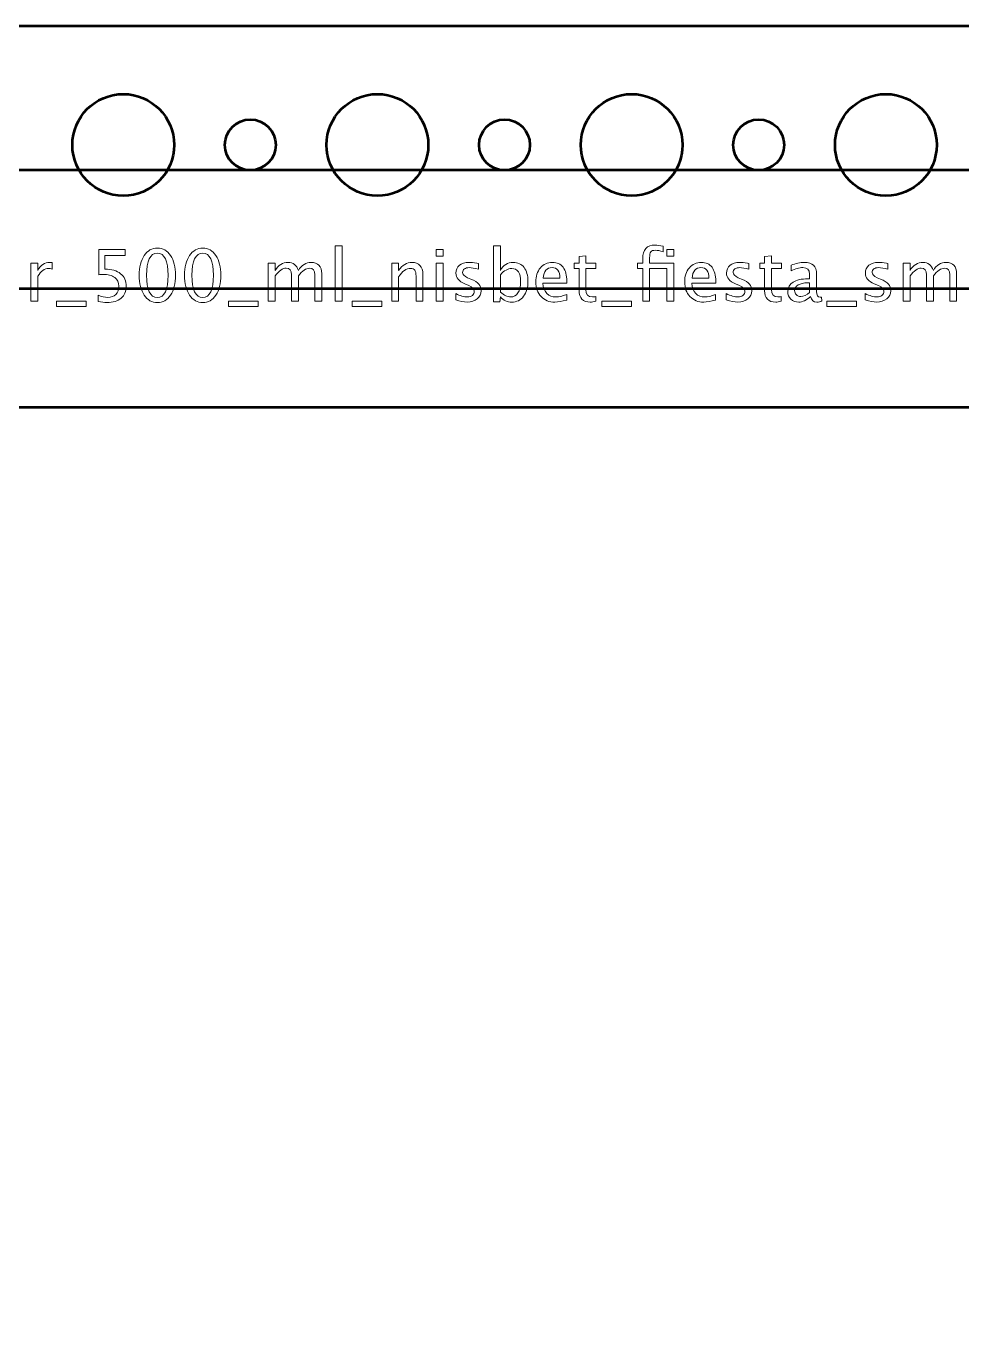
# Model space of a CAD drawing. Header units: centimetres. Extents: x -42 to 63, y -49 to 29.
# Drawn here: x 22.68 to 28.2, y -23.55 to -15.8 of the extents above; entities that cross this region are included whole.
import ezdxf

# ---------------------------------------------------------------- set-up
doc = ezdxf.new("R2010")
doc.units = ezdxf.units.CM
doc.header["$MEASUREMENT"] = 0
doc.layers.add('Layer 1', color=7, linetype='Continuous')

msp = doc.modelspace()

# ---------------------------------------------------------------- linework, layer by layer
at = {"layer": 'Layer 1', "lineweight": 53}
for centre, major_axis in [((23.25001, -16.50001), (0, 0.30001)), ((24.75001, -16.50001), (0, 0.30001)), ((26.25001, -16.50001), (0, 0.30001)), ((27.75001, -16.50001), (0, 0.30001)), ((24, -16.5), (0, 0.15)), ((25.5, -16.5), (0, 0.15)), ((27, -16.5), (0, 0.15))]:
    msp.add_ellipse(centre, major_axis=major_axis, ratio=1, dxfattribs=at)
msp.add_open_spline([(15.05, -28.7), (15.05, -28.7), (15.05, -16.3), (15.05, -16.3), (15.05, -16.3), (15.05, -16.02386), (15.27386, -15.8), (15.55, -15.8), (15.55, -15.8), (15.55, -15.8), (32.45, -15.8), (32.45, -15.8), (32.45, -15.8), (32.72614, -15.8), (32.95, -16.02386), (32.95, -16.3), (32.95, -16.3), (32.95, -16.3), (32.95, -28.7), (32.95, -28.7), (32.95, -28.7), (32.95, -28.97614), (32.72614, -29.2), (32.45, -29.2), (32.45, -29.2), (32.45, -29.2), (15.55, -29.2), (15.55, -29.2), (15.55, -29.2), (15.27386, -29.2), (15.05, -28.97614), (15.05, -28.7)], degree=3, knots=[0, 0, 0, 0, 0.1111111, 0.1111111, 0.1111111, 0.1111111, 0.2222222, 0.2222222, 0.2222222, 0.2222222, 0.3333333, 0.3333333, 0.3333333, 0.3333333, 0.4444444, 0.4444444, 0.4444444, 0.4444444, 0.5555556, 0.5555556, 0.5555556, 0.5555556, 0.6666667, 0.6666667, 0.6666667, 0.6666667, 0.7777778, 0.7777778, 0.7777778, 0.7777778, 1, 1, 1, 1], dxfattribs=at)
at = {"layer": 'Layer 1', "color": 5, "lineweight": 53}
for points in [[(15.6, -26.35), (15.6, -26.35), (15.6, -18.65), (15.6, -18.65), (15.6, -18.65), (15.6, -17.54544), (16.49543, -16.65), (17.6, -16.65), (17.6, -16.65), (17.6, -16.65), (30.4, -16.65), (30.4, -16.65), (30.4, -16.65), (31.50457, -16.65), (32.4, -17.54544), (32.4, -18.65), (32.4, -18.65), (32.4, -18.65), (32.4, -26.35), (32.4, -26.35), (32.4, -26.35), (32.4, -27.45456), (31.50457, -28.35), (30.4, -28.35), (30.4, -28.35), (30.4, -28.35), (17.6, -28.35), (17.6, -28.35), (17.6, -28.35), (16.49543, -28.35), (15.6, -27.45456), (15.6, -26.35)], [(17, -25.35), (17, -25.35), (17, -19.65), (17, -19.65), (17, -19.65), (17, -18.76635), (17.71635, -18.05), (18.6, -18.05), (18.6, -18.05), (18.6, -18.05), (29.4, -18.05), (29.4, -18.05), (29.4, -18.05), (30.28365, -18.05), (31, -18.76635), (31, -19.65), (31, -19.65), (31, -19.65), (31, -25.35), (31, -25.35), (31, -25.35), (31, -26.23365), (30.28365, -26.95), (29.4, -26.95), (29.4, -26.95), (29.4, -26.95), (18.6, -26.95), (18.6, -26.95), (18.6, -26.95), (17.71635, -26.95), (17, -26.23365), (17, -25.35)]]:
    msp.add_open_spline(points, degree=3, knots=[0, 0, 0, 0, 0.1111111, 0.1111111, 0.1111111, 0.1111111, 0.2222222, 0.2222222, 0.2222222, 0.2222222, 0.3333333, 0.3333333, 0.3333333, 0.3333333, 0.4444444, 0.4444444, 0.4444444, 0.4444444, 0.5555556, 0.5555556, 0.5555556, 0.5555556, 0.6666667, 0.6666667, 0.6666667, 0.6666667, 0.7777778, 0.7777778, 0.7777778, 0.7777778, 1, 1, 1, 1], dxfattribs=at)
at = {"layer": 'Layer 1', "color": 5, "lineweight": 9}
for points, knots in [([(23.10165, -17.42383), (23.10165, -17.42383), (23.10165, -17.38742), (23.10165, -17.38742), (23.10165, -17.38742), (23.1219, -17.39561), (23.14109, -17.3997), (23.15943, -17.3997), (23.15943, -17.3997), (23.17947, -17.3997), (23.19527, -17.39377), (23.20677, -17.38192), (23.20677, -17.38192), (23.21827, -17.37007), (23.22399, -17.35377), (23.22399, -17.33303), (23.22399, -17.33303), (23.22399, -17.31073), (23.21587, -17.29366), (23.19965, -17.28187), (23.19965, -17.28187), (23.18342, -17.27009), (23.15992, -17.26423), (23.12923, -17.26423), (23.12923, -17.26423), (23.12211, -17.26423), (23.11456, -17.26473), (23.10673, -17.26572), (23.10673, -17.26572), (23.10673, -17.26572), (23.10673, -17.11649), (23.10673, -17.11649), (23.10673, -17.11649), (23.10673, -17.11649), (23.26167, -17.11649), (23.26167, -17.11649), (23.26167, -17.11649), (23.26167, -17.11649), (23.26167, -17.15205), (23.26167, -17.15205), (23.26167, -17.15205), (23.26167, -17.15205), (23.14229, -17.15205), (23.14229, -17.15205), (23.14229, -17.15205), (23.14229, -17.15205), (23.14229, -17.23291), (23.14229, -17.23291), (23.14229, -17.23291), (23.18166, -17.23291), (23.21235, -17.24194), (23.23443, -17.26), (23.23443, -17.26), (23.25651, -17.27799), (23.26759, -17.30297), (23.26759, -17.33493), (23.26759, -17.33493), (23.26759, -17.3647), (23.25757, -17.38799), (23.23754, -17.40485), (23.23754, -17.40485), (23.2175, -17.42171), (23.18984, -17.43018), (23.15456, -17.43018), (23.15456, -17.43018), (23.13883, -17.43018), (23.12119, -17.42806), (23.10165, -17.42383)], [0, 0, 0, 0, 0.0555556, 0.0555556, 0.0555556, 0.0555556, 0.1111111, 0.1111111, 0.1111111, 0.1111111, 0.1666667, 0.1666667, 0.1666667, 0.1666667, 0.2222222, 0.2222222, 0.2222222, 0.2222222, 0.2777778, 0.2777778, 0.2777778, 0.2777778, 0.3333333, 0.3333333, 0.3333333, 0.3333333, 0.3888889, 0.3888889, 0.3888889, 0.3888889, 0.4444444, 0.4444444, 0.4444444, 0.4444444, 0.5, 0.5, 0.5, 0.5, 0.5555556, 0.5555556, 0.5555556, 0.5555556, 0.6111111, 0.6111111, 0.6111111, 0.6111111, 0.6666667, 0.6666667, 0.6666667, 0.6666667, 0.7222222, 0.7222222, 0.7222222, 0.7222222, 0.7777778, 0.7777778, 0.7777778, 0.7777778, 0.8333333, 0.8333333, 0.8333333, 0.8333333, 0.8888889, 0.8888889, 0.8888889, 0.8888889, 1, 1, 1, 1]), ([(23.45146, -17.43018), (23.41936, -17.43018), (23.39347, -17.41543), (23.37385, -17.38601), (23.37385, -17.38601), (23.35417, -17.35659), (23.34436, -17.31779), (23.34436, -17.26953), (23.34436, -17.26953), (23.34436, -17.22127), (23.35417, -17.18246), (23.37385, -17.15304), (23.37385, -17.15304), (23.39347, -17.12362), (23.41936, -17.10887), (23.45146, -17.10887), (23.45146, -17.10887), (23.48371, -17.10887), (23.5096, -17.12355), (23.52921, -17.1529), (23.52921, -17.1529), (23.54876, -17.18225), (23.55856, -17.22113), (23.55856, -17.26953), (23.55856, -17.26953), (23.55856, -17.31779), (23.54876, -17.35659), (23.52921, -17.38601), (23.52921, -17.38601), (23.5096, -17.41543), (23.48371, -17.43018), (23.45146, -17.43018)], [0, 0, 0, 0, 0.1111111, 0.1111111, 0.1111111, 0.1111111, 0.2222222, 0.2222222, 0.2222222, 0.2222222, 0.3333333, 0.3333333, 0.3333333, 0.3333333, 0.4444444, 0.4444444, 0.4444444, 0.4444444, 0.5555556, 0.5555556, 0.5555556, 0.5555556, 0.6666667, 0.6666667, 0.6666667, 0.6666667, 0.7777778, 0.7777778, 0.7777778, 0.7777778, 1, 1, 1, 1]), ([(23.71915, -17.43018), (23.68705, -17.43018), (23.66116, -17.41543), (23.64154, -17.38601), (23.64154, -17.38601), (23.62186, -17.35659), (23.61205, -17.31779), (23.61205, -17.26953), (23.61205, -17.26953), (23.61205, -17.22127), (23.62186, -17.18246), (23.64154, -17.15304), (23.64154, -17.15304), (23.66116, -17.12362), (23.68705, -17.10887), (23.71915, -17.10887), (23.71915, -17.10887), (23.7514, -17.10887), (23.77729, -17.12355), (23.7969, -17.1529), (23.7969, -17.1529), (23.81645, -17.18225), (23.82625, -17.22113), (23.82625, -17.26953), (23.82625, -17.26953), (23.82625, -17.31779), (23.81645, -17.35659), (23.7969, -17.38601), (23.7969, -17.38601), (23.77729, -17.41543), (23.7514, -17.43018), (23.71915, -17.43018)], [0, 0, 0, 0, 0.1111111, 0.1111111, 0.1111111, 0.1111111, 0.2222222, 0.2222222, 0.2222222, 0.2222222, 0.3333333, 0.3333333, 0.3333333, 0.3333333, 0.4444444, 0.4444444, 0.4444444, 0.4444444, 0.5555556, 0.5555556, 0.5555556, 0.5555556, 0.6666667, 0.6666667, 0.6666667, 0.6666667, 0.7777778, 0.7777778, 0.7777778, 0.7777778, 1, 1, 1, 1]), ([(24.50063, -17.42256), (24.50063, -17.42256), (24.50063, -17.09617), (24.50063, -17.09617), (24.50063, -17.09617), (24.50063, -17.09617), (24.54127, -17.09617), (24.54127, -17.09617), (24.54127, -17.09617), (24.54127, -17.09617), (24.54127, -17.42256), (24.54127, -17.42256), (24.54127, -17.42256), (24.54127, -17.42256), (24.50063, -17.42256), (24.50063, -17.42256)], [0, 0, 0, 0, 0.2, 0.2, 0.2, 0.2, 0.4, 0.4, 0.4, 0.4, 0.6, 0.6, 0.6, 0.6, 1, 1, 1, 1]), ([(25.09739, -17.15713), (25.09739, -17.15713), (25.09739, -17.11649), (25.09739, -17.11649), (25.09739, -17.11649), (25.09739, -17.11649), (25.13803, -17.11649), (25.13803, -17.11649), (25.13803, -17.11649), (25.13803, -17.11649), (25.13803, -17.15713), (25.13803, -17.15713), (25.13803, -17.15713), (25.13803, -17.15713), (25.09739, -17.15713), (25.09739, -17.15713)], [0, 0, 0, 0, 0.2, 0.2, 0.2, 0.2, 0.4, 0.4, 0.4, 0.4, 0.6, 0.6, 0.6, 0.6, 1, 1, 1, 1]), ([(25.43556, -17.4251), (25.43556, -17.4251), (25.43556, -17.09617), (25.43556, -17.09617), (25.43556, -17.09617), (25.43556, -17.09617), (25.4762, -17.09617), (25.4762, -17.09617), (25.4762, -17.09617), (25.4762, -17.09617), (25.4762, -17.2406), (25.4762, -17.2406), (25.4762, -17.2406), (25.49285, -17.2092), (25.5179, -17.19354), (25.55127, -17.19354), (25.55127, -17.19354), (25.57829, -17.19354), (25.59953, -17.20335), (25.61505, -17.22303), (25.61505, -17.22303), (25.63057, -17.24272), (25.63833, -17.2696), (25.63833, -17.30367), (25.63833, -17.30367), (25.63833, -17.34079), (25.62952, -17.37077), (25.61195, -17.39349), (25.61195, -17.39349), (25.59438, -17.41628), (25.57124, -17.42764), (25.54259, -17.42764), (25.54259, -17.42764), (25.51599, -17.42764), (25.49384, -17.41748), (25.4762, -17.39709), (25.4762, -17.39709), (25.4762, -17.39709), (25.47126, -17.4251), (25.47126, -17.4251), (25.47126, -17.4251), (25.47126, -17.4251), (25.43556, -17.4251), (25.43556, -17.4251)], [0, 0, 0, 0, 0.0833333, 0.0833333, 0.0833333, 0.0833333, 0.1666667, 0.1666667, 0.1666667, 0.1666667, 0.25, 0.25, 0.25, 0.25, 0.3333333, 0.3333333, 0.3333333, 0.3333333, 0.4166667, 0.4166667, 0.4166667, 0.4166667, 0.5, 0.5, 0.5, 0.5, 0.5833333, 0.5833333, 0.5833333, 0.5833333, 0.6666667, 0.6666667, 0.6666667, 0.6666667, 0.75, 0.75, 0.75, 0.75, 0.8333333, 0.8333333, 0.8333333, 0.8333333, 1, 1, 1, 1]), ([(26.31547, -17.42256), (26.31547, -17.42256), (26.31547, -17.22867), (26.31547, -17.22867), (26.31547, -17.22867), (26.31547, -17.22867), (26.28365, -17.22867), (26.28365, -17.22867), (26.28365, -17.22867), (26.28365, -17.22867), (26.28365, -17.1982), (26.28365, -17.1982), (26.28365, -17.1982), (26.28365, -17.1982), (26.31547, -17.1982), (26.31547, -17.1982), (26.31547, -17.1982), (26.31547, -17.1982), (26.31547, -17.17131), (26.31547, -17.17131), (26.31547, -17.17131), (26.31547, -17.11783), (26.33988, -17.09109), (26.38871, -17.09109), (26.38871, -17.09109), (26.40239, -17.09109), (26.41792, -17.09335), (26.43527, -17.09787), (26.43527, -17.09787), (26.43527, -17.09787), (26.43527, -17.13046), (26.43527, -17.13046), (26.43527, -17.13046), (26.41686, -17.12454), (26.40211, -17.12157), (26.39103, -17.12157), (26.39103, -17.12157), (26.37756, -17.12157), (26.36839, -17.12475), (26.36352, -17.13117), (26.36352, -17.13117), (26.35858, -17.13759), (26.35611, -17.14951), (26.35611, -17.16694), (26.35611, -17.16694), (26.35611, -17.16694), (26.35611, -17.1982), (26.35611, -17.1982), (26.35611, -17.1982), (26.35611, -17.1982), (26.49919, -17.1982), (26.49919, -17.1982), (26.49919, -17.1982), (26.49919, -17.1982), (26.49919, -17.42256), (26.49919, -17.42256), (26.49919, -17.42256), (26.49919, -17.42256), (26.45856, -17.42256), (26.45856, -17.42256), (26.45856, -17.42256), (26.45856, -17.42256), (26.45856, -17.22867), (26.45856, -17.22867), (26.45856, -17.22867), (26.45856, -17.22867), (26.35611, -17.22867), (26.35611, -17.22867), (26.35611, -17.22867), (26.35611, -17.22867), (26.35611, -17.42256), (26.35611, -17.42256), (26.35611, -17.42256), (26.35611, -17.42256), (26.31547, -17.42256), (26.31547, -17.42256)], [0, 0, 0, 0, 0.05, 0.05, 0.05, 0.05, 0.1, 0.1, 0.1, 0.1, 0.15, 0.15, 0.15, 0.15, 0.2, 0.2, 0.2, 0.2, 0.25, 0.25, 0.25, 0.25, 0.3, 0.3, 0.3, 0.3, 0.35, 0.35, 0.35, 0.35, 0.4, 0.4, 0.4, 0.4, 0.45, 0.45, 0.45, 0.45, 0.5, 0.5, 0.5, 0.5, 0.55, 0.55, 0.55, 0.55, 0.6, 0.6, 0.6, 0.6, 0.65, 0.65, 0.65, 0.65, 0.7, 0.7, 0.7, 0.7, 0.75, 0.75, 0.75, 0.75, 0.8, 0.8, 0.8, 0.8, 0.85, 0.85, 0.85, 0.85, 0.9, 0.9, 0.9, 0.9, 1, 1, 1, 1]), ([(26.45856, -17.15713), (26.45856, -17.15713), (26.45856, -17.11649), (26.45856, -17.11649), (26.45856, -17.11649), (26.45856, -17.11649), (26.49919, -17.11649), (26.49919, -17.11649), (26.49919, -17.11649), (26.49919, -17.11649), (26.49919, -17.15713), (26.49919, -17.15713), (26.49919, -17.15713), (26.49919, -17.15713), (26.45856, -17.15713), (26.45856, -17.15713)], [0, 0, 0, 0, 0.2, 0.2, 0.2, 0.2, 0.4, 0.4, 0.4, 0.4, 0.6, 0.6, 0.6, 0.6, 1, 1, 1, 1]), ([(22.70576, -17.42256), (22.70576, -17.42256), (22.70576, -17.1982), (22.70576, -17.1982), (22.70576, -17.1982), (22.70576, -17.1982), (22.7464, -17.1982), (22.7464, -17.1982), (22.7464, -17.1982), (22.7464, -17.1982), (22.7464, -17.2406), (22.7464, -17.2406), (22.7464, -17.2406), (22.76256, -17.2092), (22.78598, -17.19354), (22.81674, -17.19354), (22.81674, -17.19354), (22.82091, -17.19354), (22.82528, -17.19389), (22.8298, -17.1946), (22.8298, -17.1946), (22.8298, -17.1946), (22.8298, -17.23263), (22.8298, -17.23263), (22.8298, -17.23263), (22.82274, -17.2303), (22.81653, -17.2291), (22.81117, -17.2291), (22.81117, -17.2291), (22.78535, -17.2291), (22.76376, -17.24434), (22.7464, -17.27489), (22.7464, -17.27489), (22.7464, -17.27489), (22.7464, -17.42256), (22.7464, -17.42256), (22.7464, -17.42256), (22.7464, -17.42256), (22.70576, -17.42256), (22.70576, -17.42256)], [0, 0, 0, 0, 0.0909091, 0.0909091, 0.0909091, 0.0909091, 0.1818182, 0.1818182, 0.1818182, 0.1818182, 0.2727273, 0.2727273, 0.2727273, 0.2727273, 0.3636364, 0.3636364, 0.3636364, 0.3636364, 0.4545455, 0.4545455, 0.4545455, 0.4545455, 0.5454545, 0.5454545, 0.5454545, 0.5454545, 0.6363636, 0.6363636, 0.6363636, 0.6363636, 0.7272727, 0.7272727, 0.7272727, 0.7272727, 0.8181818, 0.8181818, 0.8181818, 0.8181818, 1, 1, 1, 1]), ([(23.45139, -17.3997), (23.4938, -17.3997), (23.51496, -17.35631), (23.51496, -17.26953), (23.51496, -17.26953), (23.51496, -17.18274), (23.4938, -17.13935), (23.45139, -17.13935), (23.45139, -17.13935), (23.40913, -17.13935), (23.38796, -17.18274), (23.38796, -17.26953), (23.38796, -17.26953), (23.38796, -17.35631), (23.40913, -17.3997), (23.45139, -17.3997)], [0, 0, 0, 0, 0.2, 0.2, 0.2, 0.2, 0.4, 0.4, 0.4, 0.4, 0.6, 0.6, 0.6, 0.6, 1, 1, 1, 1]), ([(23.71908, -17.3997), (23.76149, -17.3997), (23.78265, -17.35631), (23.78265, -17.26953), (23.78265, -17.26953), (23.78265, -17.18274), (23.76149, -17.13935), (23.71908, -17.13935), (23.71908, -17.13935), (23.67682, -17.13935), (23.65565, -17.18274), (23.65565, -17.26953), (23.65565, -17.26953), (23.65565, -17.35631), (23.67682, -17.3997), (23.71908, -17.3997)], [0, 0, 0, 0, 0.2, 0.2, 0.2, 0.2, 0.4, 0.4, 0.4, 0.4, 0.6, 0.6, 0.6, 0.6, 1, 1, 1, 1]), ([(24.10538, -17.42256), (24.10538, -17.42256), (24.10538, -17.1982), (24.10538, -17.1982), (24.10538, -17.1982), (24.10538, -17.1982), (24.14602, -17.1982), (24.14602, -17.1982), (24.14602, -17.1982), (24.14602, -17.1982), (24.14602, -17.2406), (24.14602, -17.2406), (24.14602, -17.2406), (24.16585, -17.2092), (24.19125, -17.19354), (24.22236, -17.19354), (24.22236, -17.19354), (24.25235, -17.19354), (24.27274, -17.2092), (24.2836, -17.2406), (24.2836, -17.2406), (24.30286, -17.20892), (24.32798, -17.19312), (24.35881, -17.19312), (24.35881, -17.19312), (24.3785, -17.19312), (24.39381, -17.1989), (24.40474, -17.21054), (24.40474, -17.21054), (24.41568, -17.22218), (24.42118, -17.23848), (24.42118, -17.25944), (24.42118, -17.25944), (24.42118, -17.25944), (24.42118, -17.42256), (24.42118, -17.42256), (24.42118, -17.42256), (24.42118, -17.42256), (24.38054, -17.42256), (24.38054, -17.42256), (24.38054, -17.42256), (24.38054, -17.42256), (24.38054, -17.26614), (24.38054, -17.26614), (24.38054, -17.26614), (24.38054, -17.2406), (24.37038, -17.22783), (24.35006, -17.22783), (24.35006, -17.22783), (24.32897, -17.22783), (24.30681, -17.24272), (24.2836, -17.27256), (24.2836, -17.27256), (24.2836, -17.27256), (24.2836, -17.42256), (24.2836, -17.42256), (24.2836, -17.42256), (24.2836, -17.42256), (24.24296, -17.42256), (24.24296, -17.42256), (24.24296, -17.42256), (24.24296, -17.42256), (24.24296, -17.266), (24.24296, -17.266), (24.24296, -17.266), (24.24296, -17.24025), (24.23266, -17.2274), (24.21199, -17.2274), (24.21199, -17.2274), (24.19146, -17.2274), (24.16944, -17.24236), (24.14602, -17.27235), (24.14602, -17.27235), (24.14602, -17.27235), (24.14602, -17.42256), (24.14602, -17.42256), (24.14602, -17.42256), (24.14602, -17.42256), (24.10538, -17.42256), (24.10538, -17.42256)], [0, 0, 0, 0, 0.047619, 0.047619, 0.047619, 0.047619, 0.0952381, 0.0952381, 0.0952381, 0.0952381, 0.1428571, 0.1428571, 0.1428571, 0.1428571, 0.1904762, 0.1904762, 0.1904762, 0.1904762, 0.2380952, 0.2380952, 0.2380952, 0.2380952, 0.2857143, 0.2857143, 0.2857143, 0.2857143, 0.3333333, 0.3333333, 0.3333333, 0.3333333, 0.3809524, 0.3809524, 0.3809524, 0.3809524, 0.4285714, 0.4285714, 0.4285714, 0.4285714, 0.4761905, 0.4761905, 0.4761905, 0.4761905, 0.5238095, 0.5238095, 0.5238095, 0.5238095, 0.5714286, 0.5714286, 0.5714286, 0.5714286, 0.6190476, 0.6190476, 0.6190476, 0.6190476, 0.6666667, 0.6666667, 0.6666667, 0.6666667, 0.7142857, 0.7142857, 0.7142857, 0.7142857, 0.7619048, 0.7619048, 0.7619048, 0.7619048, 0.8095238, 0.8095238, 0.8095238, 0.8095238, 0.8571429, 0.8571429, 0.8571429, 0.8571429, 0.9047619, 0.9047619, 0.9047619, 0.9047619, 1, 1, 1, 1]), ([(24.83464, -17.42256), (24.83464, -17.42256), (24.83464, -17.1982), (24.83464, -17.1982), (24.83464, -17.1982), (24.83464, -17.1982), (24.87528, -17.1982), (24.87528, -17.1982), (24.87528, -17.1982), (24.87528, -17.1982), (24.87528, -17.2406), (24.87528, -17.2406), (24.87528, -17.2406), (24.8968, -17.2092), (24.92319, -17.19354), (24.95437, -17.19354), (24.95437, -17.19354), (24.97399, -17.19354), (24.98958, -17.19968), (25.00108, -17.21202), (25.00108, -17.21202), (25.01258, -17.2243), (25.01836, -17.24088), (25.01836, -17.26162), (25.01836, -17.26162), (25.01836, -17.26162), (25.01836, -17.42256), (25.01836, -17.42256), (25.01836, -17.42256), (25.01836, -17.42256), (24.97773, -17.42256), (24.97773, -17.42256), (24.97773, -17.42256), (24.97773, -17.42256), (24.97773, -17.27489), (24.97773, -17.27489), (24.97773, -17.27489), (24.97773, -17.25824), (24.97526, -17.24638), (24.97039, -17.23933), (24.97039, -17.23933), (24.96545, -17.2322), (24.95733, -17.22867), (24.94598, -17.22867), (24.94598, -17.22867), (24.921, -17.22867), (24.89743, -17.24497), (24.87528, -17.27757), (24.87528, -17.27757), (24.87528, -17.27757), (24.87528, -17.42256), (24.87528, -17.42256), (24.87528, -17.42256), (24.87528, -17.42256), (24.83464, -17.42256), (24.83464, -17.42256)], [0, 0, 0, 0, 0.0666667, 0.0666667, 0.0666667, 0.0666667, 0.1333333, 0.1333333, 0.1333333, 0.1333333, 0.2, 0.2, 0.2, 0.2, 0.2666667, 0.2666667, 0.2666667, 0.2666667, 0.3333333, 0.3333333, 0.3333333, 0.3333333, 0.4, 0.4, 0.4, 0.4, 0.4666667, 0.4666667, 0.4666667, 0.4666667, 0.5333333, 0.5333333, 0.5333333, 0.5333333, 0.6, 0.6, 0.6, 0.6, 0.6666667, 0.6666667, 0.6666667, 0.6666667, 0.7333333, 0.7333333, 0.7333333, 0.7333333, 0.8, 0.8, 0.8, 0.8, 0.8666667, 0.8666667, 0.8666667, 0.8666667, 1, 1, 1, 1]), ([(25.09739, -17.42256), (25.09739, -17.42256), (25.09739, -17.1982), (25.09739, -17.1982), (25.09739, -17.1982), (25.09739, -17.1982), (25.13803, -17.1982), (25.13803, -17.1982), (25.13803, -17.1982), (25.13803, -17.1982), (25.13803, -17.42256), (25.13803, -17.42256), (25.13803, -17.42256), (25.13803, -17.42256), (25.09739, -17.42256), (25.09739, -17.42256)], [0, 0, 0, 0, 0.2, 0.2, 0.2, 0.2, 0.4, 0.4, 0.4, 0.4, 0.6, 0.6, 0.6, 0.6, 1, 1, 1, 1]), ([(25.21169, -17.41452), (25.21169, -17.41452), (25.21169, -17.37726), (25.21169, -17.37726), (25.21169, -17.37726), (25.23829, -17.39053), (25.26136, -17.39716), (25.28104, -17.39716), (25.28104, -17.39716), (25.29275, -17.39716), (25.30249, -17.39399), (25.31018, -17.38764), (25.31018, -17.38764), (25.31787, -17.38136), (25.32175, -17.37345), (25.32175, -17.36393), (25.32175, -17.36393), (25.32175, -17.35003), (25.31096, -17.33853), (25.28937, -17.32943), (25.28937, -17.32943), (25.28937, -17.32943), (25.26559, -17.31934), (25.26559, -17.31934), (25.26559, -17.31934), (25.23052, -17.3048), (25.21296, -17.28378), (25.21296, -17.25647), (25.21296, -17.25647), (25.21296, -17.23693), (25.21987, -17.22155), (25.2337, -17.21033), (25.2337, -17.21033), (25.24753, -17.19911), (25.26651, -17.19354), (25.29057, -17.19354), (25.29057, -17.19354), (25.30306, -17.19354), (25.31858, -17.19523), (25.33699, -17.19869), (25.33699, -17.19869), (25.33699, -17.19869), (25.34546, -17.20031), (25.34546, -17.20031), (25.34546, -17.20031), (25.34546, -17.20031), (25.34546, -17.23418), (25.34546, -17.23418), (25.34546, -17.23418), (25.32281, -17.2274), (25.30475, -17.22402), (25.29127, -17.22402), (25.29127, -17.22402), (25.27942, -17.22402), (25.27004, -17.22663), (25.26291, -17.23178), (25.26291, -17.23178), (25.25585, -17.23693), (25.25233, -17.24384), (25.25233, -17.25252), (25.25233, -17.25252), (25.25233, -17.26473), (25.2622, -17.2751), (25.28203, -17.2835), (25.28203, -17.2835), (25.28203, -17.2835), (25.30157, -17.29175), (25.30157, -17.29175), (25.30157, -17.29175), (25.32373, -17.30106), (25.33939, -17.31094), (25.34856, -17.32131), (25.34856, -17.32131), (25.35781, -17.33169), (25.36239, -17.34467), (25.36239, -17.36019), (25.36239, -17.36019), (25.36239, -17.37987), (25.35463, -17.39603), (25.33904, -17.40866), (25.33904, -17.40866), (25.32352, -17.42129), (25.30362, -17.42764), (25.27942, -17.42764), (25.27942, -17.42764), (25.26079, -17.42764), (25.23829, -17.42327), (25.21169, -17.41452)], [0, 0, 0, 0, 0.0434783, 0.0434783, 0.0434783, 0.0434783, 0.0869565, 0.0869565, 0.0869565, 0.0869565, 0.1304348, 0.1304348, 0.1304348, 0.1304348, 0.173913, 0.173913, 0.173913, 0.173913, 0.2173913, 0.2173913, 0.2173913, 0.2173913, 0.2608696, 0.2608696, 0.2608696, 0.2608696, 0.3043478, 0.3043478, 0.3043478, 0.3043478, 0.3478261, 0.3478261, 0.3478261, 0.3478261, 0.3913043, 0.3913043, 0.3913043, 0.3913043, 0.4347826, 0.4347826, 0.4347826, 0.4347826, 0.4782609, 0.4782609, 0.4782609, 0.4782609, 0.5217391, 0.5217391, 0.5217391, 0.5217391, 0.5652174, 0.5652174, 0.5652174, 0.5652174, 0.6086957, 0.6086957, 0.6086957, 0.6086957, 0.6521739, 0.6521739, 0.6521739, 0.6521739, 0.6956522, 0.6956522, 0.6956522, 0.6956522, 0.7391304, 0.7391304, 0.7391304, 0.7391304, 0.7826087, 0.7826087, 0.7826087, 0.7826087, 0.826087, 0.826087, 0.826087, 0.826087, 0.8695652, 0.8695652, 0.8695652, 0.8695652, 0.9130435, 0.9130435, 0.9130435, 0.9130435, 1, 1, 1, 1]), ([(25.86666, -17.41536), (25.83935, -17.42355), (25.816, -17.42764), (25.79652, -17.42764), (25.79652, -17.42764), (25.76329, -17.42764), (25.73627, -17.41663), (25.71546, -17.39469), (25.71546, -17.39469), (25.69464, -17.37275), (25.6842, -17.34431), (25.6842, -17.30932), (25.6842, -17.30932), (25.6842, -17.27538), (25.69337, -17.24751), (25.71179, -17.22571), (25.71179, -17.22571), (25.7302, -17.20398), (25.75377, -17.19312), (25.78248, -17.19312), (25.78248, -17.19312), (25.80965, -17.19312), (25.83067, -17.20278), (25.84549, -17.22211), (25.84549, -17.22211), (25.86031, -17.24145), (25.86771, -17.26882), (25.86771, -17.30431), (25.86771, -17.30431), (25.86771, -17.30431), (25.8675, -17.31673), (25.8675, -17.31673), (25.8675, -17.31673), (25.8675, -17.31673), (25.72569, -17.31673), (25.72569, -17.31673), (25.72569, -17.31673), (25.73161, -17.37035), (25.75779, -17.39716), (25.80414, -17.39716), (25.80414, -17.39716), (25.82115, -17.39716), (25.84196, -17.39236), (25.86666, -17.38277), (25.86666, -17.38277), (25.86666, -17.38277), (25.86666, -17.41536), (25.86666, -17.41536)], [0, 0, 0, 0, 0.0769231, 0.0769231, 0.0769231, 0.0769231, 0.1538462, 0.1538462, 0.1538462, 0.1538462, 0.2307692, 0.2307692, 0.2307692, 0.2307692, 0.3076923, 0.3076923, 0.3076923, 0.3076923, 0.3846154, 0.3846154, 0.3846154, 0.3846154, 0.4615385, 0.4615385, 0.4615385, 0.4615385, 0.5384615, 0.5384615, 0.5384615, 0.5384615, 0.6153846, 0.6153846, 0.6153846, 0.6153846, 0.6923077, 0.6923077, 0.6923077, 0.6923077, 0.7692308, 0.7692308, 0.7692308, 0.7692308, 0.8461538, 0.8461538, 0.8461538, 0.8461538, 1, 1, 1, 1]), ([(26.03818, -17.42249), (26.02562, -17.42595), (26.01468, -17.42764), (26.00544, -17.42764), (26.00544, -17.42764), (25.9847, -17.42764), (25.96854, -17.42171), (25.95697, -17.40986), (25.95697, -17.40986), (25.94533, -17.39801), (25.93954, -17.38157), (25.93954, -17.36047), (25.93954, -17.36047), (25.93954, -17.36047), (25.93954, -17.22867), (25.93954, -17.22867), (25.93954, -17.22867), (25.93954, -17.22867), (25.91146, -17.22867), (25.91146, -17.22867), (25.91146, -17.22867), (25.91146, -17.22867), (25.91146, -17.1982), (25.91146, -17.1982), (25.91146, -17.1982), (25.91146, -17.1982), (25.93954, -17.1982), (25.93954, -17.1982), (25.93954, -17.1982), (25.93954, -17.1982), (25.93954, -17.15763), (25.93954, -17.15763), (25.93954, -17.15763), (25.93954, -17.15763), (25.98018, -17.15375), (25.98018, -17.15375), (25.98018, -17.15375), (25.98018, -17.15375), (25.98018, -17.1982), (25.98018, -17.1982), (25.98018, -17.1982), (25.98018, -17.1982), (26.03903, -17.1982), (26.03903, -17.1982), (26.03903, -17.1982), (26.03903, -17.1982), (26.03903, -17.22867), (26.03903, -17.22867), (26.03903, -17.22867), (26.03903, -17.22867), (25.98018, -17.22867), (25.98018, -17.22867), (25.98018, -17.22867), (25.98018, -17.22867), (25.98018, -17.35313), (25.98018, -17.35313), (25.98018, -17.35313), (25.98018, -17.38248), (25.99295, -17.39716), (26.01842, -17.39716), (26.01842, -17.39716), (26.02386, -17.39716), (26.03042, -17.39624), (26.03818, -17.39448), (26.03818, -17.39448), (26.03818, -17.39448), (26.03818, -17.42249), (26.03818, -17.42249)], [0, 0, 0, 0, 0.0555556, 0.0555556, 0.0555556, 0.0555556, 0.1111111, 0.1111111, 0.1111111, 0.1111111, 0.1666667, 0.1666667, 0.1666667, 0.1666667, 0.2222222, 0.2222222, 0.2222222, 0.2222222, 0.2777778, 0.2777778, 0.2777778, 0.2777778, 0.3333333, 0.3333333, 0.3333333, 0.3333333, 0.3888889, 0.3888889, 0.3888889, 0.3888889, 0.4444444, 0.4444444, 0.4444444, 0.4444444, 0.5, 0.5, 0.5, 0.5, 0.5555556, 0.5555556, 0.5555556, 0.5555556, 0.6111111, 0.6111111, 0.6111111, 0.6111111, 0.6666667, 0.6666667, 0.6666667, 0.6666667, 0.7222222, 0.7222222, 0.7222222, 0.7222222, 0.7777778, 0.7777778, 0.7777778, 0.7777778, 0.8333333, 0.8333333, 0.8333333, 0.8333333, 0.8888889, 0.8888889, 0.8888889, 0.8888889, 1, 1, 1, 1]), ([(26.74537, -17.41536), (26.71806, -17.42355), (26.69471, -17.42764), (26.67523, -17.42764), (26.67523, -17.42764), (26.642, -17.42764), (26.61498, -17.41663), (26.59417, -17.39469), (26.59417, -17.39469), (26.57335, -17.37275), (26.56291, -17.34431), (26.56291, -17.30932), (26.56291, -17.30932), (26.56291, -17.27538), (26.57208, -17.24751), (26.5905, -17.22571), (26.5905, -17.22571), (26.60891, -17.20398), (26.63248, -17.19312), (26.66119, -17.19312), (26.66119, -17.19312), (26.68836, -17.19312), (26.70938, -17.20278), (26.7242, -17.22211), (26.7242, -17.22211), (26.73902, -17.24145), (26.74642, -17.26882), (26.74642, -17.30431), (26.74642, -17.30431), (26.74642, -17.30431), (26.74621, -17.31673), (26.74621, -17.31673), (26.74621, -17.31673), (26.74621, -17.31673), (26.6044, -17.31673), (26.6044, -17.31673), (26.6044, -17.31673), (26.61032, -17.37035), (26.6365, -17.39716), (26.68285, -17.39716), (26.68285, -17.39716), (26.69986, -17.39716), (26.72067, -17.39236), (26.74537, -17.38277), (26.74537, -17.38277), (26.74537, -17.38277), (26.74537, -17.41536), (26.74537, -17.41536)], [0, 0, 0, 0, 0.0769231, 0.0769231, 0.0769231, 0.0769231, 0.1538462, 0.1538462, 0.1538462, 0.1538462, 0.2307692, 0.2307692, 0.2307692, 0.2307692, 0.3076923, 0.3076923, 0.3076923, 0.3076923, 0.3846154, 0.3846154, 0.3846154, 0.3846154, 0.4615385, 0.4615385, 0.4615385, 0.4615385, 0.5384615, 0.5384615, 0.5384615, 0.5384615, 0.6153846, 0.6153846, 0.6153846, 0.6153846, 0.6923077, 0.6923077, 0.6923077, 0.6923077, 0.7692308, 0.7692308, 0.7692308, 0.7692308, 0.8461538, 0.8461538, 0.8461538, 0.8461538, 1, 1, 1, 1]), ([(26.80852, -17.41452), (26.80852, -17.41452), (26.80852, -17.37726), (26.80852, -17.37726), (26.80852, -17.37726), (26.83512, -17.39053), (26.85819, -17.39716), (26.87787, -17.39716), (26.87787, -17.39716), (26.88958, -17.39716), (26.89932, -17.39399), (26.90701, -17.38764), (26.90701, -17.38764), (26.9147, -17.38136), (26.91858, -17.37345), (26.91858, -17.36393), (26.91858, -17.36393), (26.91858, -17.35003), (26.90779, -17.33853), (26.8862, -17.32943), (26.8862, -17.32943), (26.8862, -17.32943), (26.86242, -17.31934), (26.86242, -17.31934), (26.86242, -17.31934), (26.82735, -17.3048), (26.80979, -17.28378), (26.80979, -17.25647), (26.80979, -17.25647), (26.80979, -17.23693), (26.8167, -17.22155), (26.83053, -17.21033), (26.83053, -17.21033), (26.84436, -17.19911), (26.86334, -17.19354), (26.8874, -17.19354), (26.8874, -17.19354), (26.89989, -17.19354), (26.91541, -17.19523), (26.93382, -17.19869), (26.93382, -17.19869), (26.93382, -17.19869), (26.94229, -17.20031), (26.94229, -17.20031), (26.94229, -17.20031), (26.94229, -17.20031), (26.94229, -17.23418), (26.94229, -17.23418), (26.94229, -17.23418), (26.91964, -17.2274), (26.90158, -17.22402), (26.8881, -17.22402), (26.8881, -17.22402), (26.87625, -17.22402), (26.86687, -17.22663), (26.85974, -17.23178), (26.85974, -17.23178), (26.85268, -17.23693), (26.84916, -17.24384), (26.84916, -17.25252), (26.84916, -17.25252), (26.84916, -17.26473), (26.85903, -17.2751), (26.87886, -17.2835), (26.87886, -17.2835), (26.87886, -17.2835), (26.8984, -17.29175), (26.8984, -17.29175), (26.8984, -17.29175), (26.92056, -17.30106), (26.93622, -17.31094), (26.94539, -17.32131), (26.94539, -17.32131), (26.95464, -17.33169), (26.95922, -17.34467), (26.95922, -17.36019), (26.95922, -17.36019), (26.95922, -17.37987), (26.95146, -17.39603), (26.93587, -17.40866), (26.93587, -17.40866), (26.92035, -17.42129), (26.90045, -17.42764), (26.87625, -17.42764), (26.87625, -17.42764), (26.85762, -17.42764), (26.83512, -17.42327), (26.80852, -17.41452)], [0, 0, 0, 0, 0.0434783, 0.0434783, 0.0434783, 0.0434783, 0.0869565, 0.0869565, 0.0869565, 0.0869565, 0.1304348, 0.1304348, 0.1304348, 0.1304348, 0.173913, 0.173913, 0.173913, 0.173913, 0.2173913, 0.2173913, 0.2173913, 0.2173913, 0.2608696, 0.2608696, 0.2608696, 0.2608696, 0.3043478, 0.3043478, 0.3043478, 0.3043478, 0.3478261, 0.3478261, 0.3478261, 0.3478261, 0.3913043, 0.3913043, 0.3913043, 0.3913043, 0.4347826, 0.4347826, 0.4347826, 0.4347826, 0.4782609, 0.4782609, 0.4782609, 0.4782609, 0.5217391, 0.5217391, 0.5217391, 0.5217391, 0.5652174, 0.5652174, 0.5652174, 0.5652174, 0.6086957, 0.6086957, 0.6086957, 0.6086957, 0.6521739, 0.6521739, 0.6521739, 0.6521739, 0.6956522, 0.6956522, 0.6956522, 0.6956522, 0.7391304, 0.7391304, 0.7391304, 0.7391304, 0.7826087, 0.7826087, 0.7826087, 0.7826087, 0.826087, 0.826087, 0.826087, 0.826087, 0.8695652, 0.8695652, 0.8695652, 0.8695652, 0.9130435, 0.9130435, 0.9130435, 0.9130435, 1, 1, 1, 1]), ([(27.13272, -17.42249), (27.12016, -17.42595), (27.10922, -17.42764), (27.09998, -17.42764), (27.09998, -17.42764), (27.07924, -17.42764), (27.06308, -17.42171), (27.05151, -17.40986), (27.05151, -17.40986), (27.03987, -17.39801), (27.03408, -17.38157), (27.03408, -17.36047), (27.03408, -17.36047), (27.03408, -17.36047), (27.03408, -17.22867), (27.03408, -17.22867), (27.03408, -17.22867), (27.03408, -17.22867), (27.006, -17.22867), (27.006, -17.22867), (27.006, -17.22867), (27.006, -17.22867), (27.006, -17.1982), (27.006, -17.1982), (27.006, -17.1982), (27.006, -17.1982), (27.03408, -17.1982), (27.03408, -17.1982), (27.03408, -17.1982), (27.03408, -17.1982), (27.03408, -17.15763), (27.03408, -17.15763), (27.03408, -17.15763), (27.03408, -17.15763), (27.07472, -17.15375), (27.07472, -17.15375), (27.07472, -17.15375), (27.07472, -17.15375), (27.07472, -17.1982), (27.07472, -17.1982), (27.07472, -17.1982), (27.07472, -17.1982), (27.13357, -17.1982), (27.13357, -17.1982), (27.13357, -17.1982), (27.13357, -17.1982), (27.13357, -17.22867), (27.13357, -17.22867), (27.13357, -17.22867), (27.13357, -17.22867), (27.07472, -17.22867), (27.07472, -17.22867), (27.07472, -17.22867), (27.07472, -17.22867), (27.07472, -17.35313), (27.07472, -17.35313), (27.07472, -17.35313), (27.07472, -17.38248), (27.08749, -17.39716), (27.11296, -17.39716), (27.11296, -17.39716), (27.1184, -17.39716), (27.12496, -17.39624), (27.13272, -17.39448), (27.13272, -17.39448), (27.13272, -17.39448), (27.13272, -17.42249), (27.13272, -17.42249)], [0, 0, 0, 0, 0.0555556, 0.0555556, 0.0555556, 0.0555556, 0.1111111, 0.1111111, 0.1111111, 0.1111111, 0.1666667, 0.1666667, 0.1666667, 0.1666667, 0.2222222, 0.2222222, 0.2222222, 0.2222222, 0.2777778, 0.2777778, 0.2777778, 0.2777778, 0.3333333, 0.3333333, 0.3333333, 0.3333333, 0.3888889, 0.3888889, 0.3888889, 0.3888889, 0.4444444, 0.4444444, 0.4444444, 0.4444444, 0.5, 0.5, 0.5, 0.5, 0.5555556, 0.5555556, 0.5555556, 0.5555556, 0.6111111, 0.6111111, 0.6111111, 0.6111111, 0.6666667, 0.6666667, 0.6666667, 0.6666667, 0.7222222, 0.7222222, 0.7222222, 0.7222222, 0.7777778, 0.7777778, 0.7777778, 0.7777778, 0.8333333, 0.8333333, 0.8333333, 0.8333333, 0.8888889, 0.8888889, 0.8888889, 0.8888889, 1, 1, 1, 1]), ([(27.30636, -17.39399), (27.28195, -17.41642), (27.25845, -17.42764), (27.23587, -17.42764), (27.23587, -17.42764), (27.21732, -17.42764), (27.20187, -17.42185), (27.18966, -17.41021), (27.18966, -17.41021), (27.17738, -17.39857), (27.17125, -17.3839), (27.17125, -17.36619), (27.17125, -17.36619), (27.17125, -17.3417), (27.18155, -17.32287), (27.20215, -17.30974), (27.20215, -17.30974), (27.22275, -17.29662), (27.25231, -17.29006), (27.29084, -17.29006), (27.29084, -17.29006), (27.29084, -17.29006), (27.30036, -17.29006), (27.30036, -17.29006), (27.30036, -17.29006), (27.30036, -17.29006), (27.30036, -17.26304), (27.30036, -17.26304), (27.30036, -17.26304), (27.30036, -17.237), (27.28682, -17.22402), (27.25965, -17.22402), (27.25965, -17.22402), (27.23863, -17.22402), (27.21563, -17.23065), (27.19072, -17.24391), (27.19072, -17.24391), (27.19072, -17.24391), (27.19072, -17.21047), (27.19072, -17.21047), (27.19072, -17.21047), (27.2181, -17.19918), (27.24392, -17.19354), (27.26812, -17.19354), (27.26812, -17.19354), (27.29302, -17.19354), (27.31144, -17.19918), (27.32322, -17.21054), (27.32322, -17.21054), (27.33508, -17.2219), (27.341, -17.2394), (27.341, -17.26304), (27.341, -17.26304), (27.341, -17.26304), (27.341, -17.36442), (27.341, -17.36442), (27.341, -17.36442), (27.341, -17.38764), (27.34813, -17.39928), (27.36245, -17.39928), (27.36245, -17.39928), (27.36421, -17.39928), (27.36682, -17.39899), (27.37028, -17.39843), (27.37028, -17.39843), (27.37028, -17.39843), (27.37317, -17.42101), (27.37317, -17.42101), (27.37317, -17.42101), (27.36393, -17.42545), (27.35377, -17.42764), (27.34262, -17.42764), (27.34262, -17.42764), (27.32365, -17.42764), (27.31158, -17.41642), (27.30636, -17.39399)], [0, 0, 0, 0, 0.05, 0.05, 0.05, 0.05, 0.1, 0.1, 0.1, 0.1, 0.15, 0.15, 0.15, 0.15, 0.2, 0.2, 0.2, 0.2, 0.25, 0.25, 0.25, 0.25, 0.3, 0.3, 0.3, 0.3, 0.35, 0.35, 0.35, 0.35, 0.4, 0.4, 0.4, 0.4, 0.45, 0.45, 0.45, 0.45, 0.5, 0.5, 0.5, 0.5, 0.55, 0.55, 0.55, 0.55, 0.6, 0.6, 0.6, 0.6, 0.65, 0.65, 0.65, 0.65, 0.7, 0.7, 0.7, 0.7, 0.75, 0.75, 0.75, 0.75, 0.8, 0.8, 0.8, 0.8, 0.85, 0.85, 0.85, 0.85, 0.9, 0.9, 0.9, 0.9, 1, 1, 1, 1]), ([(27.6281, -17.41452), (27.6281, -17.41452), (27.6281, -17.37726), (27.6281, -17.37726), (27.6281, -17.37726), (27.6547, -17.39053), (27.67777, -17.39716), (27.69745, -17.39716), (27.69745, -17.39716), (27.70916, -17.39716), (27.7189, -17.39399), (27.72659, -17.38764), (27.72659, -17.38764), (27.73428, -17.38136), (27.73816, -17.37345), (27.73816, -17.36393), (27.73816, -17.36393), (27.73816, -17.35003), (27.72737, -17.33853), (27.70578, -17.32943), (27.70578, -17.32943), (27.70578, -17.32943), (27.682, -17.31934), (27.682, -17.31934), (27.682, -17.31934), (27.64693, -17.3048), (27.62937, -17.28378), (27.62937, -17.25647), (27.62937, -17.25647), (27.62937, -17.23693), (27.63628, -17.22155), (27.65011, -17.21033), (27.65011, -17.21033), (27.66394, -17.19911), (27.68292, -17.19354), (27.70698, -17.19354), (27.70698, -17.19354), (27.71947, -17.19354), (27.73499, -17.19523), (27.7534, -17.19869), (27.7534, -17.19869), (27.7534, -17.19869), (27.76187, -17.20031), (27.76187, -17.20031), (27.76187, -17.20031), (27.76187, -17.20031), (27.76187, -17.23418), (27.76187, -17.23418), (27.76187, -17.23418), (27.73922, -17.2274), (27.72116, -17.22402), (27.70768, -17.22402), (27.70768, -17.22402), (27.69583, -17.22402), (27.68645, -17.22663), (27.67932, -17.23178), (27.67932, -17.23178), (27.67226, -17.23693), (27.66874, -17.24384), (27.66874, -17.25252), (27.66874, -17.25252), (27.66874, -17.26473), (27.67861, -17.2751), (27.69844, -17.2835), (27.69844, -17.2835), (27.69844, -17.2835), (27.71798, -17.29175), (27.71798, -17.29175), (27.71798, -17.29175), (27.74014, -17.30106), (27.7558, -17.31094), (27.76497, -17.32131), (27.76497, -17.32131), (27.77422, -17.33169), (27.7788, -17.34467), (27.7788, -17.36019), (27.7788, -17.36019), (27.7788, -17.37987), (27.77104, -17.39603), (27.75545, -17.40866), (27.75545, -17.40866), (27.73993, -17.42129), (27.72003, -17.42764), (27.69583, -17.42764), (27.69583, -17.42764), (27.6772, -17.42764), (27.6547, -17.42327), (27.6281, -17.41452)], [0, 0, 0, 0, 0.0434783, 0.0434783, 0.0434783, 0.0434783, 0.0869565, 0.0869565, 0.0869565, 0.0869565, 0.1304348, 0.1304348, 0.1304348, 0.1304348, 0.173913, 0.173913, 0.173913, 0.173913, 0.2173913, 0.2173913, 0.2173913, 0.2173913, 0.2608696, 0.2608696, 0.2608696, 0.2608696, 0.3043478, 0.3043478, 0.3043478, 0.3043478, 0.3478261, 0.3478261, 0.3478261, 0.3478261, 0.3913043, 0.3913043, 0.3913043, 0.3913043, 0.4347826, 0.4347826, 0.4347826, 0.4347826, 0.4782609, 0.4782609, 0.4782609, 0.4782609, 0.5217391, 0.5217391, 0.5217391, 0.5217391, 0.5652174, 0.5652174, 0.5652174, 0.5652174, 0.6086957, 0.6086957, 0.6086957, 0.6086957, 0.6521739, 0.6521739, 0.6521739, 0.6521739, 0.6956522, 0.6956522, 0.6956522, 0.6956522, 0.7391304, 0.7391304, 0.7391304, 0.7391304, 0.7826087, 0.7826087, 0.7826087, 0.7826087, 0.826087, 0.826087, 0.826087, 0.826087, 0.8695652, 0.8695652, 0.8695652, 0.8695652, 0.9130435, 0.9130435, 0.9130435, 0.9130435, 1, 1, 1, 1]), ([(27.85197, -17.42256), (27.85197, -17.42256), (27.85197, -17.1982), (27.85197, -17.1982), (27.85197, -17.1982), (27.85197, -17.1982), (27.89261, -17.1982), (27.89261, -17.1982), (27.89261, -17.1982), (27.89261, -17.1982), (27.89261, -17.2406), (27.89261, -17.2406), (27.89261, -17.2406), (27.91244, -17.2092), (27.93784, -17.19354), (27.96895, -17.19354), (27.96895, -17.19354), (27.99894, -17.19354), (28.01933, -17.2092), (28.03019, -17.2406), (28.03019, -17.2406), (28.04945, -17.20892), (28.07457, -17.19312), (28.1054, -17.19312), (28.1054, -17.19312), (28.12509, -17.19312), (28.1404, -17.1989), (28.15133, -17.21054), (28.15133, -17.21054), (28.16227, -17.22218), (28.16777, -17.23848), (28.16777, -17.25944), (28.16777, -17.25944), (28.16777, -17.25944), (28.16777, -17.42256), (28.16777, -17.42256), (28.16777, -17.42256), (28.16777, -17.42256), (28.12713, -17.42256), (28.12713, -17.42256), (28.12713, -17.42256), (28.12713, -17.42256), (28.12713, -17.26614), (28.12713, -17.26614), (28.12713, -17.26614), (28.12713, -17.2406), (28.11697, -17.22783), (28.09665, -17.22783), (28.09665, -17.22783), (28.07556, -17.22783), (28.0534, -17.24272), (28.03019, -17.27256), (28.03019, -17.27256), (28.03019, -17.27256), (28.03019, -17.42256), (28.03019, -17.42256), (28.03019, -17.42256), (28.03019, -17.42256), (27.98955, -17.42256), (27.98955, -17.42256), (27.98955, -17.42256), (27.98955, -17.42256), (27.98955, -17.266), (27.98955, -17.266), (27.98955, -17.266), (27.98955, -17.24025), (27.97925, -17.2274), (27.95858, -17.2274), (27.95858, -17.2274), (27.93805, -17.2274), (27.91603, -17.24236), (27.89261, -17.27235), (27.89261, -17.27235), (27.89261, -17.27235), (27.89261, -17.42256), (27.89261, -17.42256), (27.89261, -17.42256), (27.89261, -17.42256), (27.85197, -17.42256), (27.85197, -17.42256)], [0, 0, 0, 0, 0.047619, 0.047619, 0.047619, 0.047619, 0.0952381, 0.0952381, 0.0952381, 0.0952381, 0.1428571, 0.1428571, 0.1428571, 0.1428571, 0.1904762, 0.1904762, 0.1904762, 0.1904762, 0.2380952, 0.2380952, 0.2380952, 0.2380952, 0.2857143, 0.2857143, 0.2857143, 0.2857143, 0.3333333, 0.3333333, 0.3333333, 0.3333333, 0.3809524, 0.3809524, 0.3809524, 0.3809524, 0.4285714, 0.4285714, 0.4285714, 0.4285714, 0.4761905, 0.4761905, 0.4761905, 0.4761905, 0.5238095, 0.5238095, 0.5238095, 0.5238095, 0.5714286, 0.5714286, 0.5714286, 0.5714286, 0.6190476, 0.6190476, 0.6190476, 0.6190476, 0.6666667, 0.6666667, 0.6666667, 0.6666667, 0.7142857, 0.7142857, 0.7142857, 0.7142857, 0.7619048, 0.7619048, 0.7619048, 0.7619048, 0.8095238, 0.8095238, 0.8095238, 0.8095238, 0.8571429, 0.8571429, 0.8571429, 0.8571429, 0.9047619, 0.9047619, 0.9047619, 0.9047619, 1, 1, 1, 1]), ([(25.4762, -17.36908), (25.49715, -17.38778), (25.51712, -17.39716), (25.5361, -17.39716), (25.5361, -17.39716), (25.5548, -17.39716), (25.56926, -17.38933), (25.57942, -17.37374), (25.57942, -17.37374), (25.58965, -17.35814), (25.59473, -17.3362), (25.59473, -17.30784), (25.59473, -17.30784), (25.59473, -17.25534), (25.57738, -17.2291), (25.54266, -17.2291), (25.54266, -17.2291), (25.51994, -17.2291), (25.49779, -17.24137), (25.4762, -17.266), (25.4762, -17.266), (25.4762, -17.266), (25.4762, -17.36908), (25.4762, -17.36908)], [0, 0, 0, 0, 0.1428571, 0.1428571, 0.1428571, 0.1428571, 0.2857143, 0.2857143, 0.2857143, 0.2857143, 0.4285714, 0.4285714, 0.4285714, 0.4285714, 0.5714286, 0.5714286, 0.5714286, 0.5714286, 0.7142857, 0.7142857, 0.7142857, 0.7142857, 1, 1, 1, 1]), ([(25.7278, -17.28625), (25.7278, -17.28625), (25.82686, -17.28625), (25.82686, -17.28625), (25.82686, -17.28625), (25.82686, -17.24448), (25.81127, -17.22359), (25.78015, -17.22359), (25.78015, -17.22359), (25.74883, -17.22359), (25.7314, -17.24448), (25.7278, -17.28625)], [0, 0, 0, 0, 0.25, 0.25, 0.25, 0.25, 0.5, 0.5, 0.5, 0.5, 1, 1, 1, 1]), ([(26.60651, -17.28625), (26.60651, -17.28625), (26.70557, -17.28625), (26.70557, -17.28625), (26.70557, -17.28625), (26.70557, -17.24448), (26.68998, -17.22359), (26.65886, -17.22359), (26.65886, -17.22359), (26.62754, -17.22359), (26.61011, -17.24448), (26.60651, -17.28625)], [0, 0, 0, 0, 0.25, 0.25, 0.25, 0.25, 0.5, 0.5, 0.5, 0.5, 1, 1, 1, 1]), ([(27.30036, -17.37183), (27.30036, -17.37183), (27.30036, -17.31419), (27.30036, -17.31419), (27.30036, -17.31419), (27.30036, -17.31419), (27.28731, -17.31376), (27.28731, -17.31376), (27.28731, -17.31376), (27.26473, -17.31376), (27.24653, -17.31793), (27.23263, -17.32625), (27.23263, -17.32625), (27.2188, -17.33465), (27.21189, -17.34573), (27.21189, -17.35955), (27.21189, -17.35955), (27.21189, -17.36922), (27.21534, -17.3774), (27.22219, -17.38411), (27.22219, -17.38411), (27.2291, -17.39081), (27.2375, -17.3942), (27.24745, -17.3942), (27.24745, -17.3942), (27.26438, -17.3942), (27.28202, -17.38672), (27.30036, -17.37183)], [0, 0, 0, 0, 0.125, 0.125, 0.125, 0.125, 0.25, 0.25, 0.25, 0.25, 0.375, 0.375, 0.375, 0.375, 0.5, 0.5, 0.5, 0.5, 0.625, 0.625, 0.625, 0.625, 0.75, 0.75, 0.75, 0.75, 1, 1, 1, 1]), ([(22.85611, -17.45304), (22.85611, -17.45304), (22.85611, -17.42256), (22.85611, -17.42256), (22.85611, -17.42256), (22.85611, -17.42256), (23.03222, -17.42256), (23.03222, -17.42256), (23.03222, -17.42256), (23.03222, -17.42256), (23.03222, -17.45304), (23.03222, -17.45304), (23.03222, -17.45304), (23.03222, -17.45304), (22.85611, -17.45304), (22.85611, -17.45304)], [0, 0, 0, 0, 0.2, 0.2, 0.2, 0.2, 0.4, 0.4, 0.4, 0.4, 0.6, 0.6, 0.6, 0.6, 1, 1, 1, 1]), ([(23.87085, -17.45304), (23.87085, -17.45304), (23.87085, -17.42256), (23.87085, -17.42256), (23.87085, -17.42256), (23.87085, -17.42256), (24.04696, -17.42256), (24.04696, -17.42256), (24.04696, -17.42256), (24.04696, -17.42256), (24.04696, -17.45304), (24.04696, -17.45304), (24.04696, -17.45304), (24.04696, -17.45304), (23.87085, -17.45304), (23.87085, -17.45304)], [0, 0, 0, 0, 0.2, 0.2, 0.2, 0.2, 0.4, 0.4, 0.4, 0.4, 0.6, 0.6, 0.6, 0.6, 1, 1, 1, 1]), ([(24.60011, -17.45304), (24.60011, -17.45304), (24.60011, -17.42256), (24.60011, -17.42256), (24.60011, -17.42256), (24.60011, -17.42256), (24.77622, -17.42256), (24.77622, -17.42256), (24.77622, -17.42256), (24.77622, -17.42256), (24.77622, -17.45304), (24.77622, -17.45304), (24.77622, -17.45304), (24.77622, -17.45304), (24.60011, -17.45304), (24.60011, -17.45304)], [0, 0, 0, 0, 0.2, 0.2, 0.2, 0.2, 0.4, 0.4, 0.4, 0.4, 0.6, 0.6, 0.6, 0.6, 1, 1, 1, 1]), ([(26.07332, -17.45304), (26.07332, -17.45304), (26.07332, -17.42256), (26.07332, -17.42256), (26.07332, -17.42256), (26.07332, -17.42256), (26.24943, -17.42256), (26.24943, -17.42256), (26.24943, -17.42256), (26.24943, -17.42256), (26.24943, -17.45304), (26.24943, -17.45304), (26.24943, -17.45304), (26.24943, -17.45304), (26.07332, -17.45304), (26.07332, -17.45304)], [0, 0, 0, 0, 0.2, 0.2, 0.2, 0.2, 0.4, 0.4, 0.4, 0.4, 0.6, 0.6, 0.6, 0.6, 1, 1, 1, 1]), ([(27.40161, -17.45304), (27.40161, -17.45304), (27.40161, -17.42256), (27.40161, -17.42256), (27.40161, -17.42256), (27.40161, -17.42256), (27.57772, -17.42256), (27.57772, -17.42256), (27.57772, -17.42256), (27.57772, -17.42256), (27.57772, -17.45304), (27.57772, -17.45304), (27.57772, -17.45304), (27.57772, -17.45304), (27.40161, -17.45304), (27.40161, -17.45304)], [0, 0, 0, 0, 0.2, 0.2, 0.2, 0.2, 0.4, 0.4, 0.4, 0.4, 0.6, 0.6, 0.6, 0.6, 1, 1, 1, 1])]:
    msp.add_open_spline(points, degree=3, knots=knots, dxfattribs=at)
at = {"layer": 'Layer 1', "color": 1, "lineweight": 53}
msp.add_open_spline([(16.3, -26.05), (16.3, -26.05), (16.3, -18.95), (16.3, -18.95), (16.3, -18.95), (16.3, -18.06635), (17.01635, -17.35), (17.9, -17.35), (17.9, -17.35), (17.9, -17.35), (30.1, -17.35), (30.1, -17.35), (30.1, -17.35), (30.98365, -17.35), (31.7, -18.06635), (31.7, -18.95), (31.7, -18.95), (31.7, -18.95), (31.7, -26.05), (31.7, -26.05), (31.7, -26.05), (31.7, -26.93365), (30.98365, -27.65), (30.1, -27.65), (30.1, -27.65), (30.1, -27.65), (17.9, -27.65), (17.9, -27.65), (17.9, -27.65), (17.01635, -27.65), (16.3, -26.93365), (16.3, -26.05)], degree=3, knots=[0, 0, 0, 0, 0.1111111, 0.1111111, 0.1111111, 0.1111111, 0.2222222, 0.2222222, 0.2222222, 0.2222222, 0.3333333, 0.3333333, 0.3333333, 0.3333333, 0.4444444, 0.4444444, 0.4444444, 0.4444444, 0.5555556, 0.5555556, 0.5555556, 0.5555556, 0.6666667, 0.6666667, 0.6666667, 0.6666667, 0.7777778, 0.7777778, 0.7777778, 0.7777778, 1, 1, 1, 1], dxfattribs=at)

doc.saveas('drawing.dxf')
